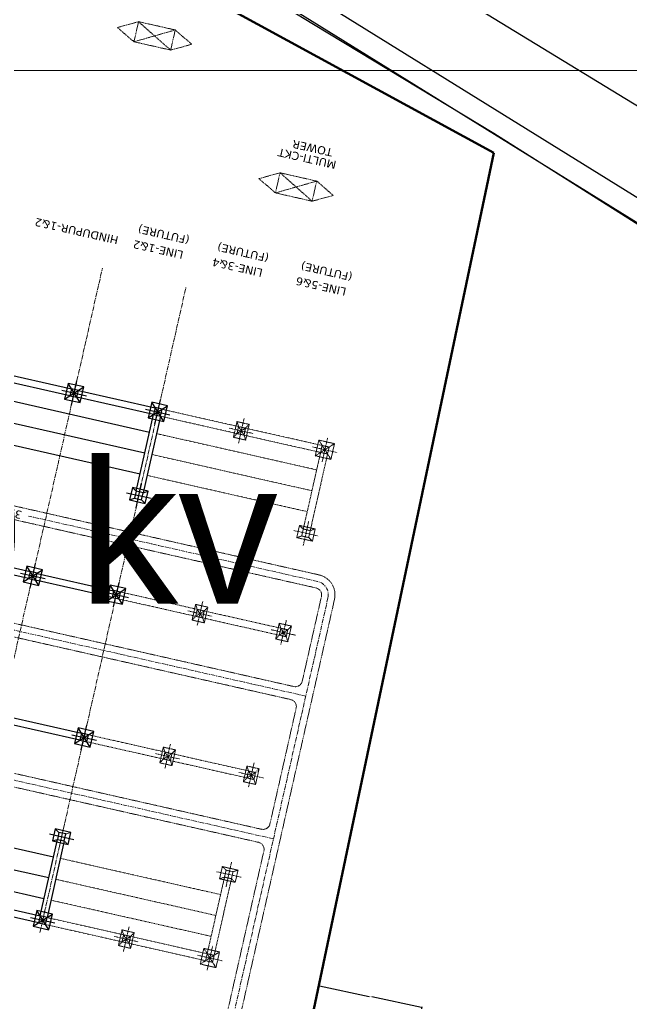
# Model space of a CAD drawing. Header units: metres. Extents: x 166708 to 226832, y 1503833 to 1555994.
# Drawn here: x 222524.7 to 222696, y 1554438.7 to 1554714.3 of the extents above; entities that cross this region are included whole.
import ezdxf

# ---------------------------------------------------------------- set-up
doc = ezdxf.new("R2010")
doc.units = ezdxf.units.M
doc.header["$MEASUREMENT"] = 0
doc.header["$PDMODE"] = 1
for name, pattern in [('CENTER', [2, 1.25, -0.25, 0.25, -0.25]), ('HIDDEN', [0.375, 0.25, -0.125]), ('PHANTOM2', [1.25, 0.625, -0.125, 0.125, -0.125, 0.125, -0.125])]:
    doc.linetypes.add(name, pattern=pattern)
for name, color, linetype in [('B.T. ROAD', 7, 'Continuous'), ('Details', 7, 'Continuous'), ('E-LAY-ROAD', 7, 'Continuous'), ('GRID', 8, 'Continuous'), ('Layer1', 7, 'Continuous'), ('TXT', 222, 'Continuous')]:
    doc.layers.add(name, color=color, linetype=linetype)
for name, color, linetype, lineweight in [('Co-ordinate', 1, 'Continuous', 50), ('E-LAY-CNTRL', 1, 'CENTER', 0), ('E-LAY-EXIST', 8, 'HIDDEN', 0), ('Revised Grid', 7, 'Continuous', 0)]:
    doc.layers.add(name, color=color, linetype=linetype, lineweight=lineweight)
doc.styles.get("Standard").update_dxf_attribs({"font": 'arial.ttf'})
doc.styles.add('STYLE1', font='verdana.ttf')
doc.dimstyles.get("Standard").update_dxf_attribs({"dimtxt": 0.18, "dimasz": 0.18, "dimexe": 0.18, "dimexo": 0.0625, "dimgap": 0.09, "dimtad": 0, "dimtih": 1, "dimtoh": 1, "dimdec": 4, "dimzin": 0, "dimdsep": 46, "dimtxsty": 'Standard', "dimcen": 0.09, "dimadec": 0, "dimazin": 0, "dimtfac": 1, "dimtdec": 4, "dimtofl": 0, "dimtmove": 0, "dimatfit": 3, "dimfxl": 1, "dimtolj": 1, "dimtzin": 0, "dimarcsym": 0})

# ---------------------------------------------------------------- blocks, each defined once
blk = doc.blocks.new('TH_plan')
for p, q in [((-2250, 1750), (-1000, 1000)), ((-1000, 1000), (1000, -1000)), ((1000, 1000), (-1000, -1000)), ((1000, 1000), (2250, 1750)), ((-1000, -1000), (-2250, -1750)), ((1000, -1000), (2250, -1750))]:
    blk.add_line(p, q)
for points in [[(-2250, 1750), (2250, 1750), (2250, -1750), (-2250, -1750)], [(-1000, 1000), (1000, 1000), (1000, -1000), (-1000, -1000)]]:
    blk.add_lwpolyline(points, close=True)
blk = doc.blocks.new('T1')
for p, q in [((750, 3250), (0, 4500)), ((3500, 4500), (2750, 3250)), ((750, 1250), (0, 0)), ((3500, 0), (2750, 1250))]:
    blk.add_line(p, q)
for points in [[(0, 4500), (3500, 4500), (3500, 0), (0, 0)], [(750, 3250), (2750, 3250), (2750, 1250), (750, 1250)]]:
    blk.add_lwpolyline(points, close=True)
blk = doc.blocks.new('400 kV TOWER-4.5x4.5')
for points in [[(-2250, -2250), (2250, -2250), (2250, 2250), (-2250, 2250)], [(-1000, -1000), (1000, -1000), (1000, 1000), (-1000, 1000)], [(-100, -100), (100, -100), (100, 100), (-100, 100)]]:
    blk.add_lwpolyline(points, close=True)
for points in [[(2250, 2250), (-2250, -2250)], [(-2250, 2250), (2250, -2250)]]:
    blk.add_lwpolyline(points)
blk = doc.blocks.new('*D24')
at = {"layer": 'Co-ordinate', "color": 0, "lineweight": -2, "transparency": 16777216}
for p, q in [((222603.29, 1554418.92), (222608.52, 1554443.78)), ((222608.66, 1554443.57), (222622.59, 1554440.64)), ((222637.23, 1554437.56), (222623.3, 1554440.49)), ((222632.22, 1554412.84), (222637.45, 1554437.7))]:
    blk.add_line(p, q, dxfattribs=at)
for points in [[(222608.66, 1554443.6), (222608.65, 1554443.54), (222608.48, 1554443.61)], [(222637.24, 1554437.59), (222637.23, 1554437.53), (222637.41, 1554437.53)]]:
    blk.add_solid(points, dxfattribs=at)
at = {"layer": 'DEFPOINTS', "color": 0, "lineweight": -2, "transparency": 16777216}
for p in [(222637.41, 1554437.53), (222603.28, 1554418.86), (222632.21, 1554412.78)]:
    blk.add_point(p, dxfattribs=at)
at = {"layer": 'Co-ordinate', "color": 0, "transparency": 16777216, "insert": (222622.95, 1554440.57), "char_height": 0.18, "attachment_point": 5}
blk.add_mtext('\\A1;30 m', dxfattribs=at)

msp = doc.modelspace()

# ---------------------------------------------------------------- linework, layer by layer
at = {"layer": 'B.T. ROAD', "color": 0, "linetype": 'Continuous', "elevation": 1438.98487}
for points in [[(220673.03038, 1555430.86171), (221421.46675, 1555292.44441), (222073.1219, 1555016.95786), (222203.82203, 1554954.41202), (222512.8191, 1554779.08617), (222764.0997, 1554623.23783), (223032.54863, 1554465.75205)], [(220673.03038, 1555430.86171), (221421.46675, 1555292.44441), (222073.1219, 1555016.95786), (222203.82203, 1554954.41202), (222512.8191, 1554779.08617), (222764.0997, 1554623.23783), (223014.36308, 1554476.42062)], [(220671.93923, 1555424.96176), (221419.73267, 1555286.66337), (222070.65743, 1555011.48559), (222201.04317, 1554949.0902), (222509.75622, 1554773.9255), (222761, 1554618.1), (223019.72912, 1554466.31635)], [(220671.93923, 1555424.96176), (221419.73267, 1555286.66337), (222070.65743, 1555011.48559), (222201.04317, 1554949.0902), (222509.75622, 1554773.9255), (222761, 1554618.1), (223023.82925, 1554463.91101)]]:
    msp.add_lwpolyline(points, dxfattribs=at)
at = {"layer": 'B.T. ROAD', "color": 0, "linetype": 'Continuous', "lineweight": -2, "elevation": 1438.98487}
for points in [[(220673.03038, 1555430.86171), (221421.46675, 1555292.44441), (222073.1219, 1555016.95786), (222203.82203, 1554954.41202), (222512.8191, 1554779.08617), (222764.0997, 1554623.23783), (223014.36308, 1554476.42062)], [(220673.03038, 1555430.86171), (221421.46675, 1555292.44441), (222073.1219, 1555016.95786), (222203.82203, 1554954.41202), (222512.8191, 1554779.08617), (222764.0997, 1554623.23783), (223014.36308, 1554476.42062)], [(220671.93923, 1555424.96176), (221419.73267, 1555286.66337), (222070.65743, 1555011.48559), (222201.04317, 1554949.0902), (222509.75622, 1554773.9255), (222761, 1554618.1), (223019.72912, 1554466.31635)]]:
    msp.add_lwpolyline(points, dxfattribs=at)
at = {"layer": 'Co-ordinate', "color": 0}
msp.add_lwpolyline([(222657.5, 1554677), (222287.5, 1554878.5), (222175.5, 1554383.5), (222202, 1554282), (222558.5, 1554206)], close=True, dxfattribs=at)
at = {"layer": 'E-LAY-CNTRL', "color": 4}
for p, q in [((222495.20376, 1554412.27634, -0.36393), (222547.86085, 1554644.60915, -0.36393)), ((222531.15339, 1554461.96934, -0.36393), (222571.26943, 1554639.31404, -0.36393))]:
    msp.add_line(p, q, dxfattribs=at)
at = {"layer": 'E-LAY-CNTRL'}
msp.add_line((222611.04241, 1554552.25839, -0.13188), (222578.65068, 1554409.06125, -0.36393), dxfattribs=at)
at = {"layer": 'E-LAY-CNTRL', "elevation": -0.36393}
for points in [[(222608.11784, 1554556.89284), (222527.20896, 1554575.19474)], [(222604.82286, 1554524.76306), (222522.8256, 1554543.31115)], [(222595.77705, 1554484.77339), (222511.99718, 1554503.72472)]]:
    msp.add_lwpolyline(points, dxfattribs=at)
at = {"layer": 'E-LAY-CNTRL'}
msp.add_arc((222607.2629, 1554553.11333, -0.35584), 3.875, 347.2539837, 77.253983, dxfattribs=at)
at = {"layer": 'E-LAY-EXIST'}
for p, q in [((222557.98936, 1554713.70965), (222552.08603, 1554712.06982, 0.54589)), ((222566.98874, 1554705.75166), (222557.98936, 1554713.70965)), ((222552.08603, 1554712.06982, 0.54589), (222556.71492, 1554708.07564)), ((222568.26318, 1554711.38568), (222556.71492, 1554708.07564)), ((222568.26318, 1554711.38568), (222572.88602, 1554707.36478, 0.54589)), ((222572.88602, 1554707.36478, 0.54589), (222566.98874, 1554705.75166)), ((222597.60878, 1554671.36854, -0.54589), (222591.70546, 1554669.7287)), ((222606.60817, 1554663.41054, -0.54589), (222597.60878, 1554671.36854, -0.54589)), ((222591.70546, 1554669.7287), (222596.33435, 1554665.73452, -0.54589)), ((222607.88261, 1554669.04456, -0.54589), (222596.33435, 1554665.73452, -0.54589)), ((222607.88261, 1554669.04456, -0.54589), (222612.50545, 1554665.02366)), ((222612.50545, 1554665.02366), (222606.60817, 1554663.41054, -0.54589))]:
    msp.add_line(p, q, dxfattribs=at)
at = {"layer": 'E-LAY-EXIST', "color": 4}
for p, q in [((222538.42366, 1554574.58994, -0.46654), (222357.56545, 1554615.49111, -0.36393)), ((222356.73808, 1554611.83352, -0.36393), (222537.47889, 1554570.94927)), ((222350.49096, 1554584.21627, -0.36393), (222531.23176, 1554543.33201)), ((222349.6636, 1554580.55868, -0.36393), (222530.4044, 1554539.67442)), ((222608.53152, 1554558.72163, -0.36393), (222538.30651, 1554574.6068, -0.36393)), ((222537.47914, 1554570.94921, -0.36393), (222607.70416, 1554555.06404, -0.36393)), ((222603.84901, 1554528.95625), (222609.21362, 1554552.67207)), ((222580.28642, 1554407.79413, -0.30668), (222612.87121, 1554551.84471, -0.35584)), ((222601.45703, 1554527.44679, -0.36393), (222531.23202, 1554543.33196, -0.36393)), ((222530.40466, 1554539.67437, -0.36393), (222600.62967, 1554523.7892, -0.36393)), ((222594.80319, 1554488.96658), (222602.13913, 1554521.39723)), ((222592.41122, 1554487.45713, -0.36393), (222522.1862, 1554503.34229, -0.36393)), ((222591.58386, 1554483.79954), (222521.35884, 1554499.6847, -0.10382)), ((222577.01493, 1554410.32837, -0.2911), (222593.09331, 1554481.40756))]:
    msp.add_line(p, q, dxfattribs=at)
at = {"layer": 'E-LAY-EXIST', "color": 1, "linetype": 'PHANTOM2'}
for p, q in [((222563.01679, 1554598.29834), (222607.88275, 1554588.14947)), ((222608.9859, 1554593.02626), (222609.42716, 1554594.97697)), ((222561.69301, 1554592.44619), (222606.55898, 1554582.29732)), ((222560.36923, 1554586.59404), (222605.2352, 1554576.44518)), ((222536.10009, 1554479.30523, -0.36393), (222580.96606, 1554469.15637, -0.36393)), ((222534.77632, 1554473.45309, -0.36393), (222579.64229, 1554463.30422, -0.36393)), ((222533.45254, 1554467.60094, -0.36393), (222578.31851, 1554457.45207, -0.36393)), ((222577.21534, 1554452.57522, -0.36393), (222576.77408, 1554450.6245, -0.36393))]:
    msp.add_line(p, q, dxfattribs=at)
at = {"layer": 'E-LAY-EXIST'}
msp.add_lwpolyline([(222568.26318, 1554711.38568), (222566.98874, 1554705.75166), (222556.71492, 1554708.07564), (222557.98936, 1554713.70965)], close=True, dxfattribs=at)
for points, elevation in [([(222607.88261, 1554669.04456), (222606.60817, 1554663.41054), (222596.33435, 1554665.73452), (222597.60878, 1554671.36854)], -0.54589), ([(222531.27298, 1554462.04481), (222531.07791, 1554462.08894), (222531.03379, 1554461.89387), (222531.22886, 1554461.84974)], -0.36393)]:
    msp.add_lwpolyline(points, close=True, dxfattribs=dict(at, elevation=elevation))
at = {"layer": 'E-LAY-EXIST', "color": 1, "linetype": 'PHANTOM2'}
for points in [[(222586.01827, 1554600.27189), (222585.57701, 1554598.32117), (222564.11914, 1554603.17502), (222564.5604, 1554605.12574)], [(222609.42716, 1554594.97697), (222608.9859, 1554593.02626), (222587.52803, 1554597.88011), (222587.96929, 1554599.83082)], [(222610.93662, 1554592.585), (222606.08277, 1554571.12713), (222604.13205, 1554571.56839), (222608.9859, 1554593.02626)], [(222597.84411, 1554543.77069), (222597.40285, 1554541.81998), (222575.94498, 1554546.67383), (222576.38624, 1554548.62455)], [(222565.38971, 1554509.07614), (222564.94845, 1554507.12543), (222543.49058, 1554511.97928), (222543.93184, 1554513.92999)], [(222553.80676, 1554457.87033), (222553.3655, 1554455.91961), (222531.90763, 1554460.77346), (222532.34889, 1554462.72418)]]:
    msp.add_lwpolyline(points, close=True, dxfattribs=at)
for points in [[(222587.54992, 1554602.5102), (222585.99633, 1554595.64208)], [(222583.33906, 1554599.85293), (222590.20718, 1554598.29934)], [(222609.40478, 1554590.34673), (222610.95838, 1554597.21485)], [(222606.74752, 1554594.55759), (222613.61564, 1554593.00399)], [(222604.10997, 1554566.93827), (222605.66356, 1554573.80639)], [(222601.4527, 1554571.14913), (222608.32082, 1554569.59553)], [(222566.92131, 1554511.3142), (222565.36771, 1554504.44608)], [(222562.71045, 1554508.65694), (222569.57857, 1554507.10334)], [(222555.33825, 1554460.10792), (222553.78466, 1554453.2398)], [(222551.12739, 1554457.45066), (222557.99551, 1554455.89706)]]:
    msp.add_lwpolyline(points, dxfattribs=at)
for points, elevation in [([(222574.43542, 1554549.06534), (222573.99416, 1554547.11463), (222552.53629, 1554551.96848), (222552.97755, 1554553.91919)], 0.36393), ([(222588.7984, 1554503.78149), (222588.35714, 1554501.83078), (222566.89927, 1554506.68463), (222567.34053, 1554508.63534)], -0.36393), ([(222579.16606, 1554452.13396), (222584.01991, 1554473.59182), (222582.0692, 1554474.03308), (222577.21534, 1554452.57522)], -0.36393), ([(222577.21534, 1554452.57522), (222576.77408, 1554450.6245), (222555.31622, 1554455.47835), (222555.75748, 1554457.42907)], -0.36393)]:
    msp.add_lwpolyline(points, close=True, dxfattribs=dict(at, elevation=elevation))
for points, elevation in [([(222575.96702, 1554551.3034), (222574.41342, 1554544.43528)], 0.36393), ([(222571.75616, 1554548.64614), (222578.62428, 1554547.09254)], 0.36393), ([(222590.32999, 1554506.01955), (222588.7764, 1554499.15143)], -0.36393), ([(222586.11914, 1554503.36229), (222592.98726, 1554501.80869)], -0.36393), ([(222582.48838, 1554471.35375), (222584.04198, 1554478.22187)], -0.36393), ([(222579.83112, 1554475.56461), (222586.69924, 1554474.01101)], -0.36393), ([(222577.19327, 1554447.94517), (222578.74687, 1554454.81329)], -0.36393), ([(222577.19329, 1554447.94524), (222578.74689, 1554454.81336)], -0.36393), ([(222574.53601, 1554452.15603), (222581.40413, 1554450.60243)], -0.36393), ([(222574.53603, 1554452.1561), (222581.40415, 1554450.6025)], -0.36393)]:
    msp.add_lwpolyline(points, dxfattribs=dict(at, elevation=elevation))
at = {"layer": 'E-LAY-EXIST'}
for points in [[(222599.3757, 1554546.00875), (222597.82211, 1554539.14063)], [(222595.16485, 1554543.35149), (222602.03297, 1554541.79789)]]:
    msp.add_lwpolyline(points, dxfattribs=at)
at = {"layer": 'E-LAY-EXIST', "elevation": -0.36393}
for points in [[(222535.6717, 1554481.94386), (222537.22529, 1554488.81199)], [(222537.64448, 1554486.13265), (222539.02915, 1554486.58838)], [(222537.20322, 1554484.18194), (222538.25695, 1554483.17463)], [(222530.37659, 1554458.53528), (222531.93018, 1554465.4034)]]:
    msp.add_lwpolyline(points, dxfattribs=at)
at = {"layer": 'E-LAY-EXIST', "color": 4}
for centre, radius, start, end in [((222607.2629, 1554553.11333, -0.35584), 5.75, 347.2539837, 77.253983), ((222607.2629, 1554553.11333), 2, 347.2539837, 77.253983), ((222601.89829, 1554529.39751), 2, 257.253983, 347.2539837), ((222600.18841, 1554521.83848), 2, 347.2539837, 77.253983), ((222592.85248, 1554489.40784), 2, 257.253983, 347.2539837), ((222591.1426, 1554481.84882), 2, 347.2539837, 77.253983)]:
    msp.add_arc(centre, radius, start, end, dxfattribs=at)
at = {"layer": 'E-LAY-ROAD', "ltscale": 2500}
for p, q in [((222469.38246, 1554619.47881), (222561.06607, 1554598.7396)), ((222468.05868, 1554613.62666), (222559.74229, 1554592.88745)), ((222466.7349, 1554607.77451), (222558.41852, 1554587.0353)), ((222442.46577, 1554500.4857, -0.36393), (222534.14938, 1554479.74649, -0.36393)), ((222441.14199, 1554494.63356, -0.36393), (222532.8256, 1554473.89435, -0.36393)), ((222439.81821, 1554488.78141, -0.36393), (222531.50182, 1554468.0422, -0.36393))]:
    msp.add_line(p, q, dxfattribs=at)
for points in [[(222539.20191, 1554610.86227), (222538.76065, 1554608.91155), (222517.30278, 1554613.7654), (222517.74404, 1554615.71612)], [(222562.61048, 1554605.56708), (222562.16922, 1554603.61637), (222540.71135, 1554608.47022), (222541.15261, 1554610.42094)], [(222564.11995, 1554603.17518), (222559.2661, 1554581.71731), (222557.31538, 1554582.15857), (222562.16923, 1554603.61644)], [(222560.65077, 1554582.17304), (222556.26166, 1554583.16588), (222555.48945, 1554579.75212), (222559.87856, 1554578.75929)], [(222559.2661, 1554581.71731), (222557.31538, 1554582.15857), (222556.87412, 1554580.20786), (222558.82484, 1554579.7666)], [(222527.61884, 1554559.65592), (222527.17758, 1554557.7052), (222505.71971, 1554562.55905), (222506.16097, 1554564.50977)], [(222531.06454, 1554560.15807), (222526.67543, 1554561.1509), (222525.68259, 1554556.76179), (222530.0717, 1554555.76896)], [(222529.56955, 1554559.21466), (222527.61884, 1554559.65592), (222527.17758, 1554557.7052), (222529.12829, 1554557.26394)], [(222528.49316, 1554558.5354), (222528.29809, 1554558.57953), (222528.25397, 1554558.38446), (222528.44904, 1554558.34033)], [(222554.47312, 1554554.86296), (222550.08401, 1554555.85579), (222549.09118, 1554551.46668), (222553.48029, 1554550.47385)], [(222552.97814, 1554553.91955), (222551.02742, 1554554.36081), (222550.58616, 1554552.41009), (222552.53688, 1554551.96883)], [(222551.90175, 1554553.24029), (222551.70668, 1554553.28442), (222551.66255, 1554553.08935), (222551.85762, 1554553.04522)]]:
    msp.add_lwpolyline(points, close=True, dxfattribs=at)
for points in [[(222539.17984, 1554606.23222), (222540.73343, 1554613.10034)], [(222536.52257, 1554610.44308), (222543.3907, 1554608.88948)], [(222562.58842, 1554600.93711), (222564.14202, 1554607.80523)], [(222559.93116, 1554605.14797), (222566.79928, 1554603.59437)], [(222557.31538, 1554582.15857), (222556.26166, 1554583.16588)], [(222557.29331, 1554577.52852), (222558.84691, 1554584.39664)], [(222554.63605, 1554581.73938), (222561.50417, 1554580.18579)], [(222555.48945, 1554579.75212), (222556.87412, 1554580.20786)], [(222559.2661, 1554581.71731), (222560.65077, 1554582.17304)], [(222558.82484, 1554579.7666), (222559.87856, 1554578.75929)], [(222530.0717, 1554555.76896), (222526.67543, 1554561.1509)], [(222527.59677, 1554555.02587), (222529.15036, 1554561.89399)], [(222524.9395, 1554559.23673), (222531.80763, 1554557.68313)], [(222525.68259, 1554556.76179), (222531.06454, 1554560.15807)], [(222553.48029, 1554550.47385), (222550.08401, 1554555.85579)], [(222551.00535, 1554549.73076), (222552.55895, 1554556.59888)], [(222548.34809, 1554553.94162), (222555.21621, 1554552.38802)], [(222549.09118, 1554551.46668), (222554.47312, 1554554.86296)]]:
    msp.add_lwpolyline(points, dxfattribs=at)
for points, elevation in [([(222551.01298, 1554554.29695), (222550.57172, 1554552.34623), (222529.11385, 1554557.20008), (222529.55511, 1554559.1508)], 0.36393), ([(222541.98171, 1554514.37161), (222541.54045, 1554512.42089), (222520.08258, 1554517.27474), (222520.52384, 1554519.22546)], -0.36393), ([(222545.42741, 1554514.87376), (222541.0383, 1554515.86659), (222540.04547, 1554511.47748), (222544.43458, 1554510.48465)], -0.36393), ([(222543.93243, 1554513.93035), (222541.98171, 1554514.37161), (222541.54045, 1554512.42089), (222543.49117, 1554511.97963)], -0.36393), ([(222542.85604, 1554513.25109), (222542.66097, 1554513.29522), (222542.61684, 1554513.10015), (222542.81191, 1554513.05602)], -0.36393), ([(222539.02915, 1554486.58838), (222534.64004, 1554487.58122), (222533.86784, 1554484.16747), (222538.25695, 1554483.17463)], -0.36393), ([(222537.64448, 1554486.13265), (222535.69377, 1554486.57391), (222535.25251, 1554484.6232), (222537.20322, 1554484.18194)], -0.36393), ([(222537.20322, 1554484.18194), (222532.34937, 1554462.72407), (222530.39866, 1554463.16533), (222535.25251, 1554484.6232)], -0.36393), ([(222530.39866, 1554463.16533), (222529.9574, 1554461.21461), (222508.49953, 1554466.06846), (222508.94079, 1554468.01918)], -0.36393), ([(222533.84436, 1554463.66748), (222529.45525, 1554464.66031), (222528.46241, 1554460.2712), (222532.85152, 1554459.27837)], -0.36393), ([(222532.34937, 1554462.72407), (222530.39866, 1554463.16533), (222529.9574, 1554461.21461), (222531.90811, 1554460.77335)], -0.36393)]:
    msp.add_lwpolyline(points, close=True, dxfattribs=dict(at, elevation=elevation))
at = {"layer": 'E-LAY-ROAD', "ltscale": 2500, "elevation": -0.36393}
for points in [[(222540.04547, 1554511.47748), (222545.42741, 1554514.87376)], [(222544.43458, 1554510.48465), (222541.0383, 1554515.86659)], [(222541.95964, 1554509.74156), (222543.51324, 1554516.60968)], [(222539.30238, 1554513.95242), (222546.1705, 1554512.39882)], [(222535.69377, 1554486.57391), (222534.64004, 1554487.58122)], [(222533.01443, 1554486.15472), (222539.88256, 1554484.60113)], [(222533.86784, 1554484.16747), (222535.25251, 1554484.6232)], [(222532.85152, 1554459.27837), (222529.45525, 1554464.66031)], [(222527.71932, 1554462.74614), (222534.58745, 1554461.19254)], [(222528.46241, 1554460.2712), (222533.84436, 1554463.66748)]]:
    msp.add_lwpolyline(points, dxfattribs=at)
at = {"layer": 'GRID', "linetype": 'Continuous', "lineweight": 0}
msp.add_line((219000, 1554700), (223919.5, 1554700), dxfattribs=at)
at = {"layer": 'Layer1', "color": 7, "elevation": 1438.98487}
msp.add_lwpolyline([(222301.1607, 1554892.28322), (222465, 1554799.5), (222607, 1554713), (222657.5, 1554682.5), (222758, 1554619), (222814, 1554586), (223019.72912, 1554466.31635)], dxfattribs=at)
at = {"layer": 'Revised Grid', "color": 252, "linetype": 'Continuous'}
msp.add_line((219000, 1554700), (224126.18698, 1554700), dxfattribs=at)

# ---------------------------------------------------------------- block references
at = {"layer": 'E-LAY-EXIST', "color": 1, "linetype": 'PHANTOM2'}
for name, p, xscale, yscale, zscale, rotation in [('TH_plan', (222586.77305, 1554599.07615), 0.0009999999398089005, 0.0009999999398089005, 0.0009999999398089005, 257.2539829661908), ('400 kV TOWER-4.5x4.5', (222610.18158, 1554593.78079), 0.0009999999965821884, 0.0009999999965821884, 0.0009999999965821884, 167.2539837020024), ('T1', (222603.07831, 1554572.57562), 0.0009999999398089005, 0.0009999999398089005, 0.0009999999398089005, 257.2539829661908), ('TH_plan', (222575.19015, 1554547.86936, 0.36393), 0.0009999999398089005, 0.0009999999398089005, 0.0009999999398089005, 257.2539829661908), ('TH_plan', (222566.14444, 1554507.88015), 0.0009999999398089005, 0.0009999999398089005, 0.0009999999398089005, 257.2539829661908), ('TH_plan', (222589.55313, 1554502.58551, -0.36393), 0.0009999999398089005, 0.0009999999398089005, 0.0009999999398089005, 257.2539829661908), ('T1', (222580.68454, 1554473.57742, -0.36393), -0.0009999999398089005, 0.0009999999310821295, 0.001, 257.2539829661908), ('TH_plan', (222554.56138, 1554456.67388), -0.0009999999398089005, 0.0009999999310821295, 0.001, 257.2539829661908), ('400 kV TOWER-4.5x4.5', (222577.97009, 1554451.3793, -0.36393), 0.0009999999965821884, 0.0009999999965821884, 0.0009999999965821884, 167.2539837020024)]:
    msp.add_blockref(name, p, dxfattribs=dict(at, xscale=xscale, yscale=yscale, zscale=zscale, rotation=rotation))
at = {"layer": 'E-LAY-EXIST', "xscale": 0.0009999999398089005, "yscale": 0.0009999999398089005, "zscale": 0.0009999999398089005, "rotation": 257.2539829661908}
msp.add_blockref('TH_plan', (222598.59884, 1554542.57471), dxfattribs=at)
at = {"layer": 'E-LAY-ROAD', "ltscale": 2500, "xscale": 0.0009999999965821884, "yscale": 0.0009999999965821884, "zscale": 0.0009999999965821884, "rotation": 167.2539837020024}
for p in [(222539.95664, 1554609.66628), (222563.36522, 1554604.37117)]:
    msp.add_blockref('400 kV TOWER-4.5x4.5', p, dxfattribs=at)

# ---------------------------------------------------------------- texts
at = {"layer": 'Details', "color": 0, "linetype": 'Continuous'}
msp.add_text('B.T. Road Kadiri to Rayachoti', height=42, rotation=330.1158044, dxfattribs=at).set_placement((222339.26069, 1554927.61846))
msp.add_text('400 X 220 kv', height=40, dxfattribs=at).set_placement((222270.85582, 1554550.69625))
at = {"layer": 'E-LAY-ROAD', "ltscale": 2500, "style": 'STYLE1'}
msp.add_text('HINDUPUR-1&2', height=2.25, rotation=167.2539837, dxfattribs=at).set_placement((222552.51169, 1554653.50508, -0.3637))
at = {"layer": 'TXT', "style": 'STYLE1'}
for s, p in [('TOWER', (222612.51224, 1554678.09145, -0.54567)), ('MULTI-CKT', (222613.55129, 1554674.61262, -0.54567)), ('(FUTURE)', (222572.4544, 1554653.52152, -0.3637)), ('LINE-1&2', (222570.71346, 1554649.3877, -0.3637)), ('(FUTURE)', (222594.66917, 1554648.49619, -0.3637)), ('LINE-3&4', (222592.92822, 1554644.36237, -0.3637)), ('(FUTURE)', (222618.07806, 1554643.20128, -0.3637)), ('LINE-5&6', (222616.33712, 1554639.06745, -0.3637)), ('3.75 M WIDE ROAD', (222525.52132, 1554576.51762))]:
    msp.add_text(s, height=2.25, rotation=167.2539837, dxfattribs=at).set_placement(p)

# ---------------------------------------------------------------- dimensions: what is measured, and where the dimension line sits
at = {"layer": 'Co-ordinate', "color": 0}
dim = msp.add_aligned_dim(p1=(222603.27982, 1554418.86157), p2=(222632.20874, 1554412.78097), distance=25.28507, text='30 m', dimstyle='Standard', dxfattribs=at)
dim.commit()
dim.dimension.update_dxf_attribs({"geometry": '*D24', "text_midpoint": (222622.94532, 1554440.56563)})

# ---------------------------------------------------------------- leaders
at = {"layer": 'Details', "color": 0, "linetype": 'Continuous'}
msp.add_leader([(222780.50572, 1554639.5), (222624.35089, 1554734.84018)], dimstyle='Standard', override={"dimasz": 60, "dimgap": 0.09, "dimtad": 0}, dxfattribs=at)

doc.saveas('drawing.dxf')
